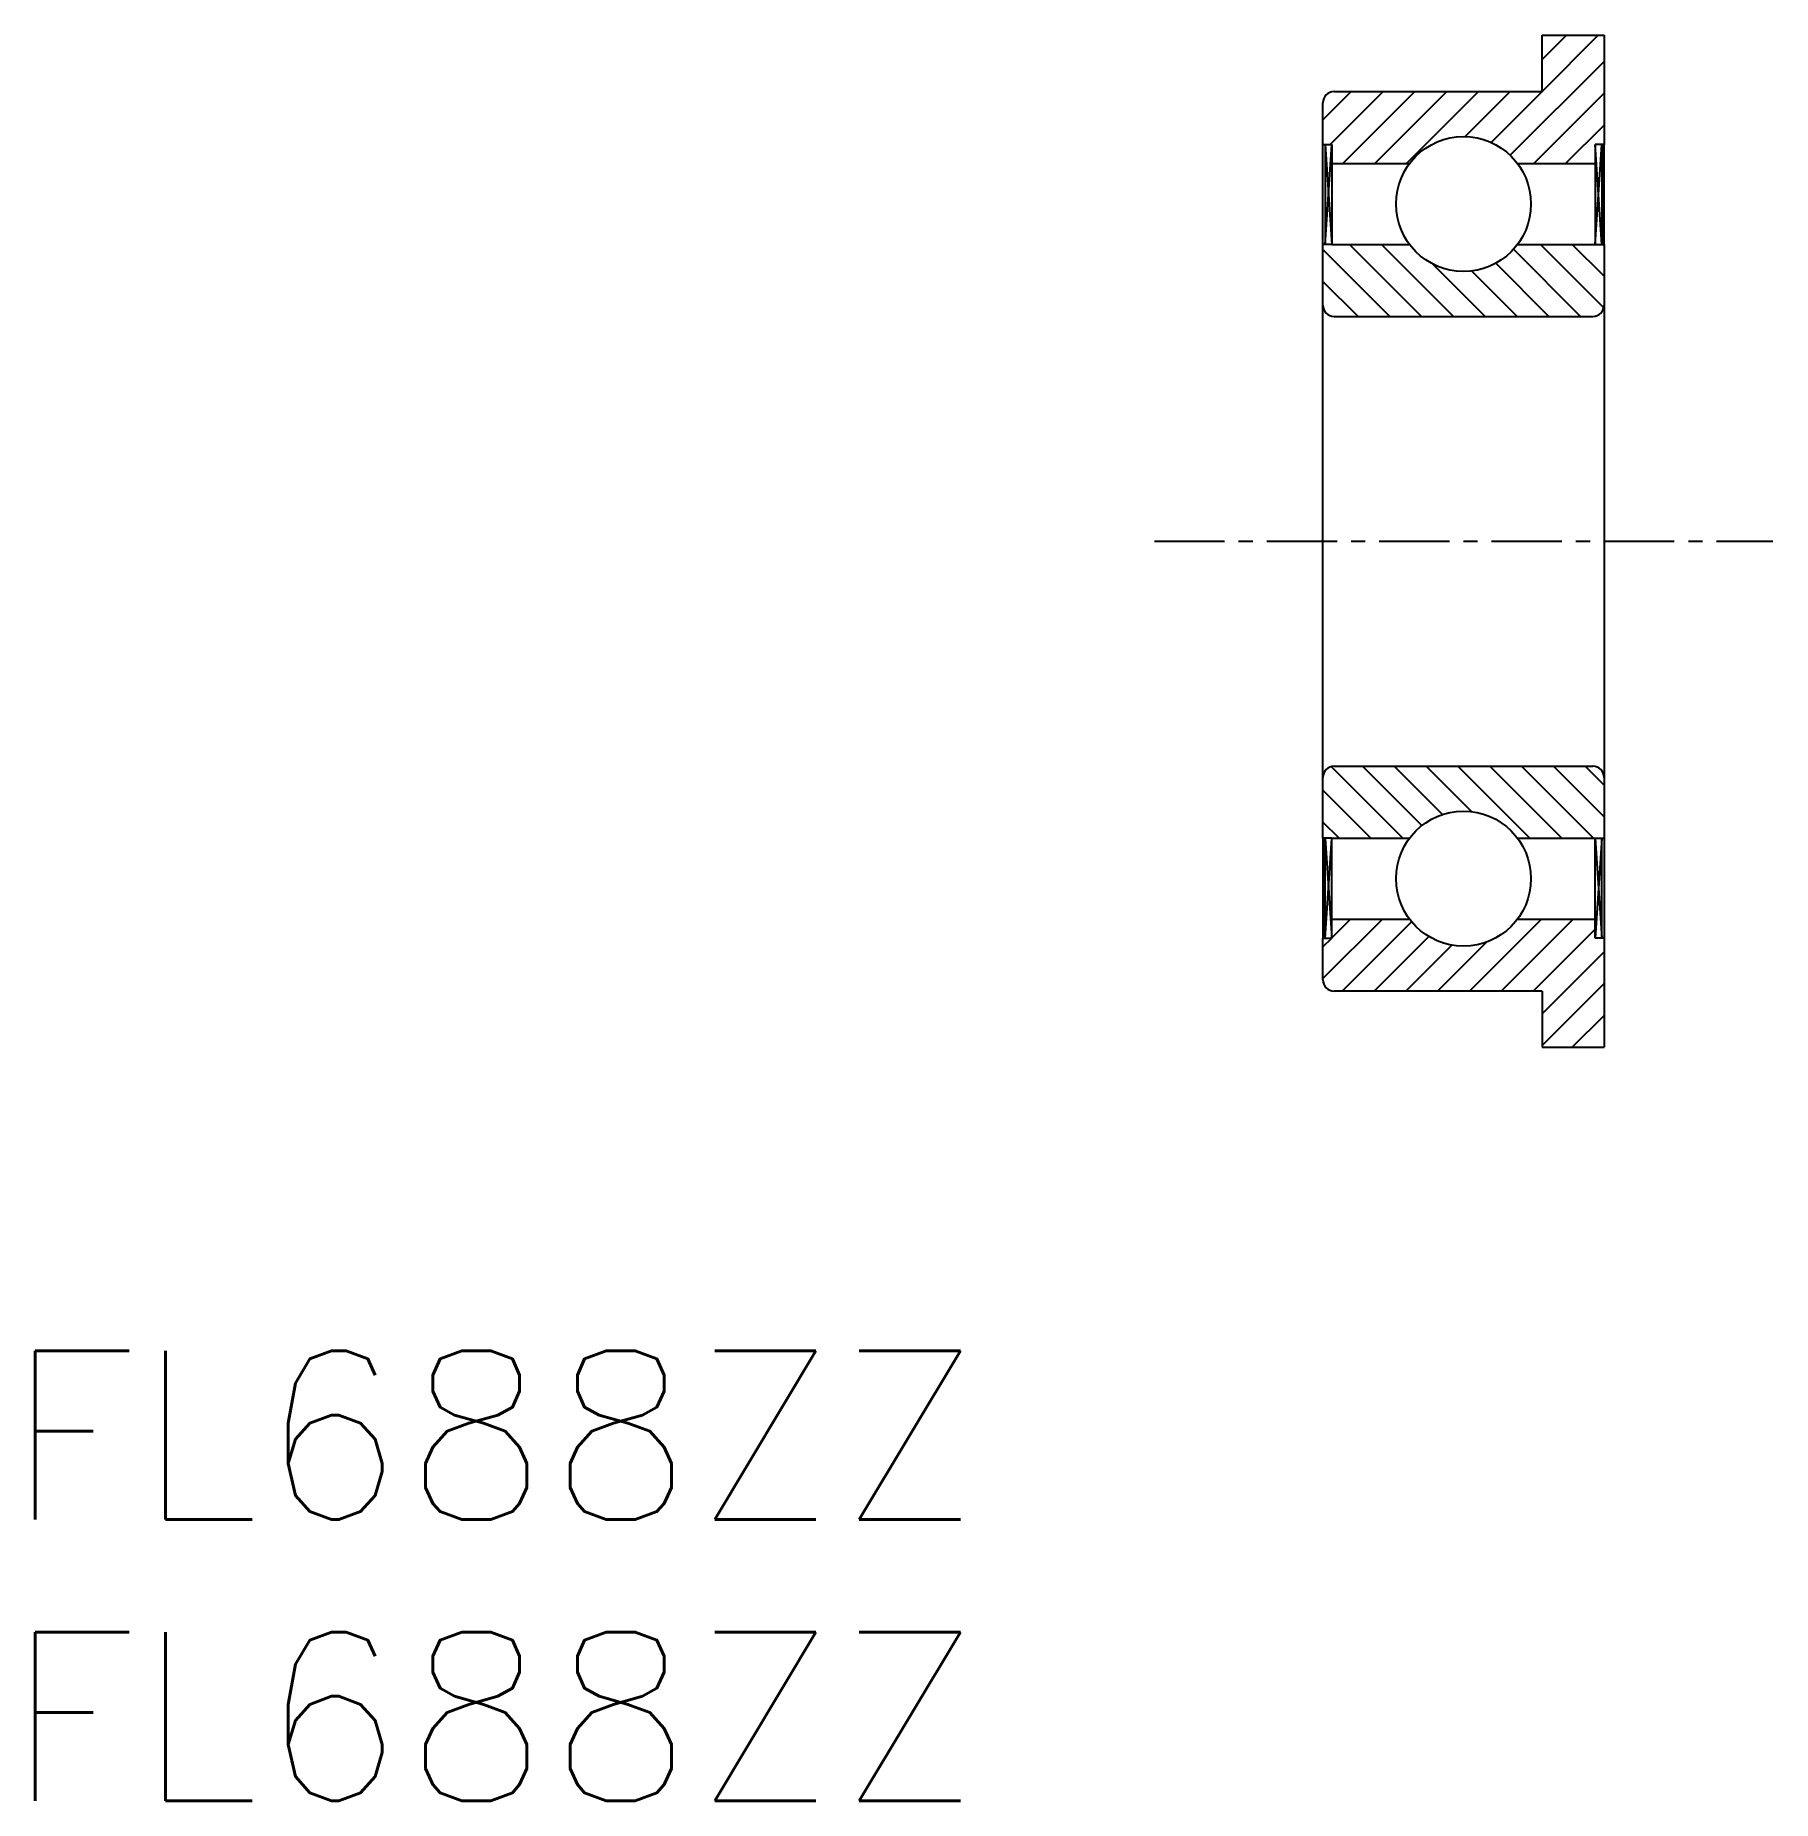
# Model space of a CAD drawing. Extents: x 45.3 to 76.2, y 37.3 to 68.7.
import ezdxf
from ezdxf.enums import TextEntityAlignment as Align

# ---------------------------------------------------------------- set-up
doc = ezdxf.new("R2010")
doc.units = 0
doc.linetypes.add('CENTER', pattern=[2, 1.25, -0.25, 0.25, -0.25])
doc.layers.get('0').update_dxf_attribs({"linetype": 'CONTINUOUS'})
doc.layers.add('CENTER', color=1, linetype='CENTER')
doc.styles.get("Standard").update_dxf_attribs({"font": 'txt.shx', "bigfont": 'extfont.shx'})

msp = doc.modelspace()

# ---------------------------------------------------------------- linework, layer by layer
at = {"color": 7, "linetype": 'CONTINUOUS'}
for p, q in [((72.102, 68.264), (72.534, 68.696)), ((72.102, 67.698), (73.1, 68.696)), ((72.102, 67.696), (72.102, 68.696)), ((72.102, 68.696), (73.202, 68.696)), ((73.202, 68.696), (73.202, 66.752)), ((71.532, 66.563), (73.202, 68.233)), ((68.202, 67.192), (68.706, 67.696)), ((68.328, 66.752), (69.272, 67.696)), ((68.402, 67.696), (72.102, 67.696)), ((68.557, 66.416), (69.837, 67.696)), ((69.123, 66.416), (70.403, 67.696)), ((69.689, 66.416), (70.969, 67.696)), ((70.734, 66.896), (71.534, 67.696)), ((71.194, 66.791), (72.1, 67.696)), ((71.951, 66.416), (73.202, 67.667)), ((68.202, 66.752), (68.202, 67.496)), ((72.517, 66.416), (73.202, 67.101)), ((68.202, 66.752), (68.362, 66.752)), ((68.202, 64.976), (68.202, 66.752)), ((68.242, 64.976), (68.362, 66.752)), ((68.242, 66.752), (68.362, 64.976)), ((68.242, 66.752), (68.242, 64.976)), ((68.362, 66.752), (68.362, 64.976)), ((73.202, 66.752), (73.042, 66.752)), ((73.042, 64.976), (73.162, 66.752)), ((73.042, 66.752), (73.042, 64.976)), ((73.162, 64.976), (73.042, 66.752)), ((73.162, 66.752), (73.162, 64.976)), ((73.202, 64.976), (73.202, 66.752)), ((68.362, 66.416), (69.742, 66.416)), ((71.662, 66.416), (73.042, 66.416)), ((68.202, 54.416), (68.202, 64.976)), ((68.362, 64.976), (68.202, 64.976)), ((69.391, 63.696), (68.202, 64.885)), ((68.362, 64.976), (69.742, 64.976)), ((69.956, 63.696), (68.676, 64.976)), ((70.522, 63.696), (69.242, 64.976)), ((72.785, 63.696), (71.591, 64.89)), ((71.662, 64.976), (73.042, 64.976)), ((73.197, 63.85), (72.071, 64.976)), ((73.202, 64.411), (72.636, 64.976)), ((73.042, 64.976), (73.202, 64.976)), ((73.202, 64.976), (73.202, 54.416)), ((71.088, 63.696), (70.157, 64.627)), ((71.654, 63.696), (70.845, 64.505)), ((72.219, 63.696), (71.274, 64.642)), ((68.825, 63.696), (68.202, 64.32)), ((68.402, 63.696), (73.002, 63.696)), ((69.62, 54.416), (68.347, 55.689)), ((68.402, 55.696), (73.002, 55.696)), ((69.961, 54.641), (68.905, 55.696)), ((70.33, 54.837), (69.471, 55.696)), ((70.845, 54.888), (70.037, 55.696)), ((71.883, 54.416), (70.603, 55.696)), ((72.448, 54.416), (71.168, 55.696)), ((73.014, 54.416), (71.734, 55.696)), ((73.202, 54.794), (72.3, 55.696)), ((73.202, 55.36), (72.865, 55.696)), ((69.054, 54.416), (68.202, 55.269)), ((68.488, 54.416), (68.202, 54.703)), ((68.362, 54.416), (68.202, 54.416)), ((68.202, 54.416), (68.202, 52.64)), ((68.242, 54.416), (68.362, 52.64)), ((68.242, 52.64), (68.362, 54.416)), ((68.242, 52.64), (68.242, 54.416)), ((68.362, 54.416), (69.742, 54.416)), ((68.362, 52.64), (68.362, 54.416)), ((71.662, 54.416), (73.042, 54.416)), ((73.042, 54.416), (73.202, 54.416)), ((73.042, 52.64), (73.042, 54.416)), ((73.162, 54.416), (73.042, 52.64)), ((73.042, 54.416), (73.162, 52.64)), ((73.162, 52.64), (73.162, 54.416)), ((73.202, 54.416), (73.202, 52.64)), ((68.202, 51.919), (69.259, 52.976)), ((68.362, 52.645), (68.694, 52.976)), ((68.362, 52.976), (69.742, 52.976)), ((68.545, 51.696), (69.779, 52.93)), ((70.808, 51.696), (72.088, 52.976)), ((71.374, 51.696), (72.654, 52.976)), ((71.662, 52.976), (73.042, 52.976)), ((71.939, 51.696), (73.042, 52.799)), ((68.202, 52.485), (68.358, 52.64)), ((68.202, 51.896), (68.202, 52.64)), ((68.202, 52.64), (68.362, 52.64)), ((69.111, 51.696), (70.083, 52.668)), ((69.676, 51.696), (70.495, 52.514)), ((70.242, 51.696), (71.116, 52.57)), ((73.202, 52.64), (73.042, 52.64)), ((73.202, 52.64), (73.202, 50.696)), ((72.102, 51.293), (73.202, 52.393)), ((72.102, 50.728), (73.202, 51.828)), ((72.102, 51.696), (68.402, 51.696)), ((72.102, 51.696), (72.102, 50.696)), ((72.636, 50.696), (73.202, 51.262)), ((72.102, 50.696), (73.202, 50.696))]:
    msp.add_line(p, q, dxfattribs=at)
for centre in [(70.702, 65.696), (70.702, 53.696)]:
    msp.add_circle(centre, 1.2, dxfattribs=at)
for centre, start, end in [((68.402, 67.496), 90, 180), ((68.402, 63.896), 180, 270), ((73.002, 63.896), 270, 0), ((68.402, 55.496), 90, 180), ((73.002, 55.496), 0, 90), ((68.402, 51.896), 180, 270)]:
    msp.add_arc(centre, 0.2, start, end, dxfattribs=at)
at = {"layer": 'CENTER', "color": 1, "linetype": 'CENTER'}
msp.add_line((65.202, 59.696), (76.202, 59.696), dxfattribs=at)

# ---------------------------------------------------------------- texts
at = {"color": 7, "linetype": 'CONTINUOUS'}
for p in [(44.782, 43.795), (44.782, 38.795)]:
    msp.add_text('FL688ZZ', height=3, dxfattribs=at).set_placement(p, align=Align.MIDDLE_LEFT)

doc.saveas('drawing.dxf')
